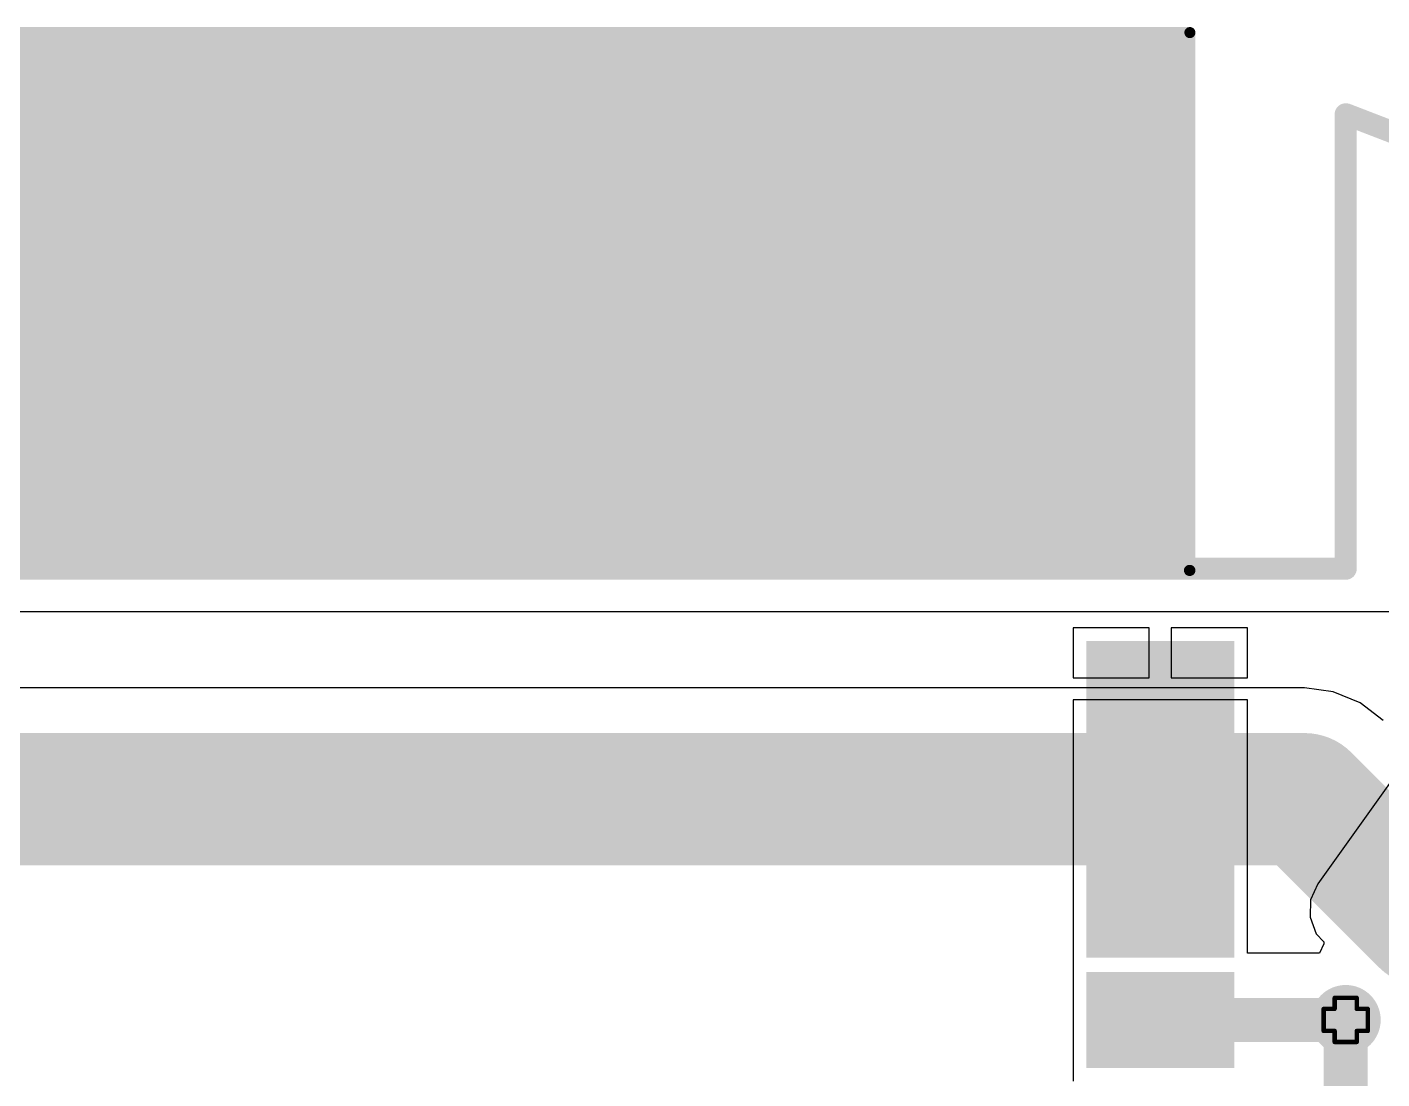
# Model space of a CAD drawing. Header units: inches. Extents: x -60 to 307, y -25 to 134.
# Drawn here: x 18.71 to 34.3, y 43.14 to 55.24 of the extents above; entities that cross this region are included whole.
import ezdxf

# ---------------------------------------------------------------- set-up
doc = ezdxf.new("R2010")
doc.units = ezdxf.units.IN
for name, color, linetype in [('BOARD OUTLINE', 216, 'Continuous'), ('Bottom Layer', 5, 'Continuous'), ('Bottom Solder', 6, 'Continuous'), ('Drill Drawing', 1, 'Continuous'), ('Keep-Out Layer', 6, 'Continuous'), ('Top Layer', 1, 'Continuous'), ('Top Overlay', 2, 'Continuous'), ('Top Paste', 8, 'Continuous'), ('Top Solder', 216, 'Continuous'), ('Via Holes', 16, 'Continuous')]:
    doc.layers.add(name, color=color, linetype=linetype)

# ---------------------------------------------------------------- blocks, each defined once
blk = doc.blocks.new('41_SMD_M______10')
at = {"layer": 'Keep-Out Layer'}
blk.add_hatch(color=6, dxfattribs=at).paths.add_polyline_path([(-9.042, 10.287), (9.042, 10.287), (9.042, 16.383), (-9.042, 16.383)])
at = {"layer": 'Top Layer'}
for points in [[(8, 9.33), (9.5, 9.33), (9.5, 8.43), (8, 8.43)], [(8, 8.06), (9.5, 8.06), (9.5, 7.16), (8, 7.16)], [(8, 6.79), (9.5, 6.79), (9.5, 5.89), (8, 5.89)], [(8, 5.52), (9.5, 5.52), (9.5, 4.62), (8, 4.62)]]:
    blk.add_hatch(color=1, dxfattribs=at).paths.add_polyline_path(points)
at = {"layer": 'Top Overlay'}
for points in [[(-5.283, 15.367), (-2.743, 15.367), (-2.743, 15.9), (-5.283, 15.9)], [(-2.743, 13.36), (-2.743, 15.9), (-3.277, 15.9), (-3.277, 13.36)], [(-0.737, 13.36), (-0.737, 15.9), (-1.27, 15.9), (-1.27, 13.36)], [(-1.27, 15.367), (1.27, 15.367), (1.27, 15.9), (-1.27, 15.9)], [(0.737, 15.9), (0.737, 13.36), (1.27, 13.36), (1.27, 15.9)], [(3.277, 13.36), (3.277, 15.9), (2.743, 15.9), (2.743, 13.36)], [(2.743, 15.367), (5.283, 15.367), (5.283, 15.9), (2.743, 15.9)], [(5.283, 13.36), (5.283, 15.9), (4.75, 15.9), (4.75, 13.36)], [(7.29, 13.36), (7.29, 15.9), (6.756, 15.9), (6.756, 13.36)], [(-3.277, 13.36), (-0.737, 13.36), (-0.737, 13.894), (-3.277, 13.894)], [(0.737, 13.36), (3.277, 13.36), (3.277, 13.894), (0.737, 13.894)], [(4.75, 13.36), (7.29, 13.36), (7.29, 13.894), (4.75, 13.894)]]:
    blk.add_hatch(color=2, dxfattribs=at).paths.add_polyline_path(points)
at = {"layer": 'Top Paste'}
for points in [[(8, 9.33), (9.5, 9.33), (9.5, 8.43), (8, 8.43)], [(8, 8.06), (9.5, 8.06), (9.5, 7.16), (8, 7.16)], [(8, 6.79), (9.5, 6.79), (9.5, 5.89), (8, 5.89)], [(8, 5.52), (9.5, 5.52), (9.5, 4.62), (8, 4.62)]]:
    blk.add_hatch(color=8, dxfattribs=at).paths.add_polyline_path(points)
at = {"layer": 'Top Solder'}
for points in [[(7.898, 9.432), (9.602, 9.432), (9.602, 8.328), (7.898, 8.328)], [(7.898, 8.162), (9.602, 8.162), (9.602, 7.058), (7.898, 7.058)], [(7.898, 6.892), (9.602, 6.892), (9.602, 5.788), (7.898, 5.788)], [(7.898, 5.622), (9.602, 5.622), (9.602, 4.518), (7.898, 4.518)]]:
    blk.add_hatch(color=216, dxfattribs=at).paths.add_polyline_path(points)
at = {"layer": 'Top Overlay'}
for points in [[(-9.096, 16.434, 0.127, 0.127, 0), (9.091, 16.434, 0.127, 0.127, 0)], [(9.091, 10.244, 0.127, 0.127, 0), (9.091, 16.434, 0.127, 0.127, 0)], [(-9.096, 10.244, 0.127, 0.127, 0), (9.086, 10.244, 0.127, 0.127, 0)]]:
    blk.add_lwpolyline(points, format="xyseb", dxfattribs=at)
for points in [[(9.059, 16.434, 0.0635, 0.0635, 1), (9.123, 16.434, 0.0635, 0.0635, 1)], [(9.059, 16.434, 0.0635, 0.0635, 1), (9.123, 16.434, 0.0635, 0.0635, 1)], [(9.054, 10.244, 0.0635, 0.0635, 1), (9.118, 10.244, 0.0635, 0.0635, 1)], [(9.059, 10.244, 0.0635, 0.0635, 1), (9.123, 10.244, 0.0635, 0.0635, 1)]]:
    blk.add_lwpolyline(points, format="xyseb", close=True, dxfattribs=at)

msp = doc.modelspace()

# ---------------------------------------------------------------- hatches: boundary and pattern name
at = {"layer": 'Bottom Layer'}
h = msp.add_hatch(color=5, dxfattribs=at)
edge = h.paths.add_edge_path()
edge.add_arc((33.884, 43.815), 0.3, 0, 360)
at = {"layer": 'Bottom Solder'}
h = msp.add_hatch(color=6, dxfattribs=at)
edge = h.paths.add_edge_path()
edge.add_arc((33.884, 43.815), 0.402, 0, 360)
at = {"layer": 'Top Layer'}
msp.add_hatch(color=1, dxfattribs=at).paths.add_polyline_path([(37.52, 44.343), (34.828, 46.263), (33.984, 45.081), (36.676, 43.161)])
h = msp.add_hatch(color=1, dxfattribs=at)
edge = h.paths.add_edge_path()
edge.add_arc((33.884, 43.815), 0.3, 0, 360)
at = {"layer": 'Top Solder'}
h = msp.add_hatch(color=216, dxfattribs=at)
edge = h.paths.add_edge_path()
edge.add_arc((33.884, 43.815), 0.402, 0, 360)
at = {"layer": 'Via Holes'}
h = msp.add_hatch(color=7, dxfattribs=at)
edge = h.paths.add_edge_path()
edge.add_arc((33.884, 43.815), 0.15, 0, 360)

# ---------------------------------------------------------------- linework, layer by layer
at = {"layer": 'BOARD OUTLINE'}
for points in [[(33.89, 54.238, 0.254, 0.254, -6.230382), (11.984, 54.26, 0.254, 0.254, 0)], [(33.884, 49.008, 0.254, 0.254, 0), (33.884, 54.238, 0.254, 0.254, 0)], [(33.884, 54.238, 0.254, 0.254, 0), (33.89, 54.238, 0.254, 0.254, 0)], [(12.008, 49.008, 0.254, 0.254, 0), (33.884, 49.008, 0.254, 0.254, 0)]]:
    msp.add_lwpolyline(points, format="xyseb", dxfattribs=at)
for points in [[(33.82, 54.238, 0.127, 0.127, 1), (33.947, 54.238, 0.127, 0.127, 1)], [(33.82, 54.238, 0.127, 0.127, 1), (33.947, 54.238, 0.127, 0.127, 1)], [(33.826, 54.238, 0.127, 0.127, 1), (33.953, 54.238, 0.127, 0.127, 1)], [(33.826, 54.238, 0.127, 0.127, 1), (33.953, 54.238, 0.127, 0.127, 1)], [(33.82, 49.008, 0.127, 0.127, 1), (33.947, 49.008, 0.127, 0.127, 1)], [(33.82, 49.008, 0.127, 0.127, 1), (33.947, 49.008, 0.127, 0.127, 1)]]:
    msp.add_lwpolyline(points, format="xyseb", close=True, dxfattribs=at)
at = {"layer": 'Bottom Layer'}
for p, q in [((11.43, 48.514), (34.417, 48.514)), ((33.409, 47.636), (11.216, 47.636)), ((33.741, 47.592), (33.409, 47.636)), ((34.049, 47.464), (33.741, 47.592)), ((34.315, 47.261), (34.049, 47.464))]:
    msp.add_line(p, q, dxfattribs=at)
for points in [[(15.9, 46.355, 1.524, 1.524, 0), (33.409, 46.355, 1.524, 1.524, 0)], [(33.409, 46.355, 1.524, 1.524, 0), (34.806, 44.958, 1.524, 1.524, 0)], [(33.884, 34.493, 0.508, 0.508, 0), (33.884, 43.815, 0.508, 0.508, 0)]]:
    msp.add_lwpolyline(points, format="xyseb", dxfattribs=at)
for points in [[(33.028, 46.355, 0.762, 0.762, 1), (33.79, 46.355, 0.762, 0.762, 1)], [(33.028, 46.355, 0.762, 0.762, 1), (33.79, 46.355, 0.762, 0.762, 1)], [(34.425, 44.958, 0.762, 0.762, 1), (35.187, 44.958, 0.762, 0.762, 1)], [(33.757, 43.815, 0.254, 0.254, 1), (34.011, 43.815, 0.254, 0.254, 1)]]:
    msp.add_lwpolyline(points, format="xyseb", close=True, dxfattribs=at)
at = {"layer": 'Drill Drawing'}
for points in [[(33.63, 43.688, 0.0508, 0.0508, 0), (33.63, 43.942, 0.0508, 0.0508, 0)], [(33.63, 43.942, 0.0508, 0.0508, 0), (33.757, 43.942, 0.0508, 0.0508, 0)], [(33.757, 43.942, 0.0508, 0.0508, 0), (33.757, 44.069, 0.0508, 0.0508, 0)], [(33.757, 44.069, 0.0508, 0.0508, 0), (34.011, 44.069, 0.0508, 0.0508, 0)], [(34.011, 43.942, 0.0508, 0.0508, 0), (34.011, 44.069, 0.0508, 0.0508, 0)], [(34.011, 43.942, 0.0508, 0.0508, 0), (34.138, 43.942, 0.0508, 0.0508, 0)], [(34.138, 43.688, 0.0508, 0.0508, 0), (34.138, 43.942, 0.0508, 0.0508, 0)], [(33.63, 43.688, 0.0508, 0.0508, 0), (33.757, 43.688, 0.0508, 0.0508, 0)], [(33.757, 43.561, 0.0508, 0.0508, 0), (33.757, 43.688, 0.0508, 0.0508, 0)], [(34.011, 43.688, 0.0508, 0.0508, 0), (34.138, 43.688, 0.0508, 0.0508, 0)], [(34.011, 43.561, 0.0508, 0.0508, 0), (34.011, 43.688, 0.0508, 0.0508, 0)], [(33.757, 43.561, 0.0508, 0.0508, 0), (34.011, 43.561, 0.0508, 0.0508, 0)]]:
    msp.add_lwpolyline(points, format="xyseb", dxfattribs=at)
for points in [[(33.617, 43.942, 0.0254, 0.0254, 1), (33.642, 43.942, 0.0254, 0.0254, 1)], [(33.617, 43.942, 0.0254, 0.0254, 1), (33.642, 43.942, 0.0254, 0.0254, 1)], [(33.744, 44.069, 0.0254, 0.0254, 1), (33.769, 44.069, 0.0254, 0.0254, 1)], [(33.744, 44.069, 0.0254, 0.0254, 1), (33.769, 44.069, 0.0254, 0.0254, 1)], [(33.744, 43.942, 0.0254, 0.0254, 1), (33.769, 43.942, 0.0254, 0.0254, 1)], [(33.744, 43.942, 0.0254, 0.0254, 1), (33.769, 43.942, 0.0254, 0.0254, 1)], [(33.998, 44.069, 0.0254, 0.0254, 1), (34.023, 44.069, 0.0254, 0.0254, 1)], [(33.998, 44.069, 0.0254, 0.0254, 1), (34.023, 44.069, 0.0254, 0.0254, 1)], [(33.998, 43.942, 0.0254, 0.0254, 1), (34.023, 43.942, 0.0254, 0.0254, 1)], [(33.998, 43.942, 0.0254, 0.0254, 1), (34.023, 43.942, 0.0254, 0.0254, 1)], [(34.125, 43.942, 0.0254, 0.0254, 1), (34.15, 43.942, 0.0254, 0.0254, 1)], [(34.125, 43.942, 0.0254, 0.0254, 1), (34.15, 43.942, 0.0254, 0.0254, 1)], [(33.617, 43.688, 0.0254, 0.0254, 1), (33.642, 43.688, 0.0254, 0.0254, 1)], [(33.617, 43.688, 0.0254, 0.0254, 1), (33.642, 43.688, 0.0254, 0.0254, 1)], [(33.744, 43.688, 0.0254, 0.0254, 1), (33.769, 43.688, 0.0254, 0.0254, 1)], [(33.744, 43.688, 0.0254, 0.0254, 1), (33.769, 43.688, 0.0254, 0.0254, 1)], [(33.998, 43.688, 0.0254, 0.0254, 1), (34.023, 43.688, 0.0254, 0.0254, 1)], [(33.998, 43.688, 0.0254, 0.0254, 1), (34.023, 43.688, 0.0254, 0.0254, 1)], [(34.125, 43.688, 0.0254, 0.0254, 1), (34.15, 43.688, 0.0254, 0.0254, 1)], [(34.125, 43.688, 0.0254, 0.0254, 1), (34.15, 43.688, 0.0254, 0.0254, 1)], [(33.744, 43.561, 0.0254, 0.0254, 1), (33.769, 43.561, 0.0254, 0.0254, 1)], [(33.744, 43.561, 0.0254, 0.0254, 1), (33.769, 43.561, 0.0254, 0.0254, 1)], [(33.998, 43.561, 0.0254, 0.0254, 1), (34.023, 43.561, 0.0254, 0.0254, 1)], [(33.998, 43.561, 0.0254, 0.0254, 1), (34.023, 43.561, 0.0254, 0.0254, 1)]]:
    msp.add_lwpolyline(points, format="xyseb", close=True, dxfattribs=at)
at = {"layer": 'Top Layer'}
for p, q in [((12.802, 48.514), (34.442, 48.514)), ((31.623, 48.329), (30.746, 48.329)), ((30.746, 48.329), (30.746, 47.752)), ((31.623, 47.752), (31.623, 48.329)), ((32.754, 48.329), (31.877, 48.329)), ((31.877, 48.329), (31.877, 47.752)), ((32.754, 47.752), (32.754, 48.329)), ((30.746, 47.752), (31.623, 47.752)), ((31.877, 47.752), (32.754, 47.752)), ((32.754, 47.498), (30.746, 47.498)), ((30.746, 47.498), (30.746, 46.921)), ((32.754, 46.921), (32.754, 47.498)), ((30.746, 46.921), (30.746, 45.651)), ((32.754, 45.651), (32.754, 46.921)), ((34.406, 46.564), (33.563, 45.382)), ((30.746, 45.651), (30.746, 44.381)), ((32.754, 44.584), (32.754, 45.651)), ((33.563, 45.382), (33.48, 45.198)), ((33.48, 45.198), (33.474, 44.996)), ((33.474, 44.996), (33.545, 44.807)), ((33.545, 44.807), (33.631, 44.715)), ((33.581, 44.584), (32.754, 44.584)), ((33.631, 44.69), (33.581, 44.584)), ((33.631, 44.715), (33.631, 44.69)), ((30.746, 44.381), (30.746, 43.111))]:
    msp.add_line(p, q, dxfattribs=at)
msp.add_lwpolyline([(31.75, 43.815, 0.508, 0.508, 0), (33.884, 43.815, 0.508, 0.508, 0)], format="xyseb", dxfattribs=at)
for points in [[(31.623, 43.815, 0.254, 0.254, 1), (31.877, 43.815, 0.254, 0.254, 1)], [(33.757, 43.815, 0.254, 0.254, 1), (34.011, 43.815, 0.254, 0.254, 1)]]:
    msp.add_lwpolyline(points, format="xyseb", close=True, dxfattribs=at)

# ---------------------------------------------------------------- block references
msp.add_blockref('41_SMD_M______10', (23, 38.745))

doc.saveas('drawing.dxf')
